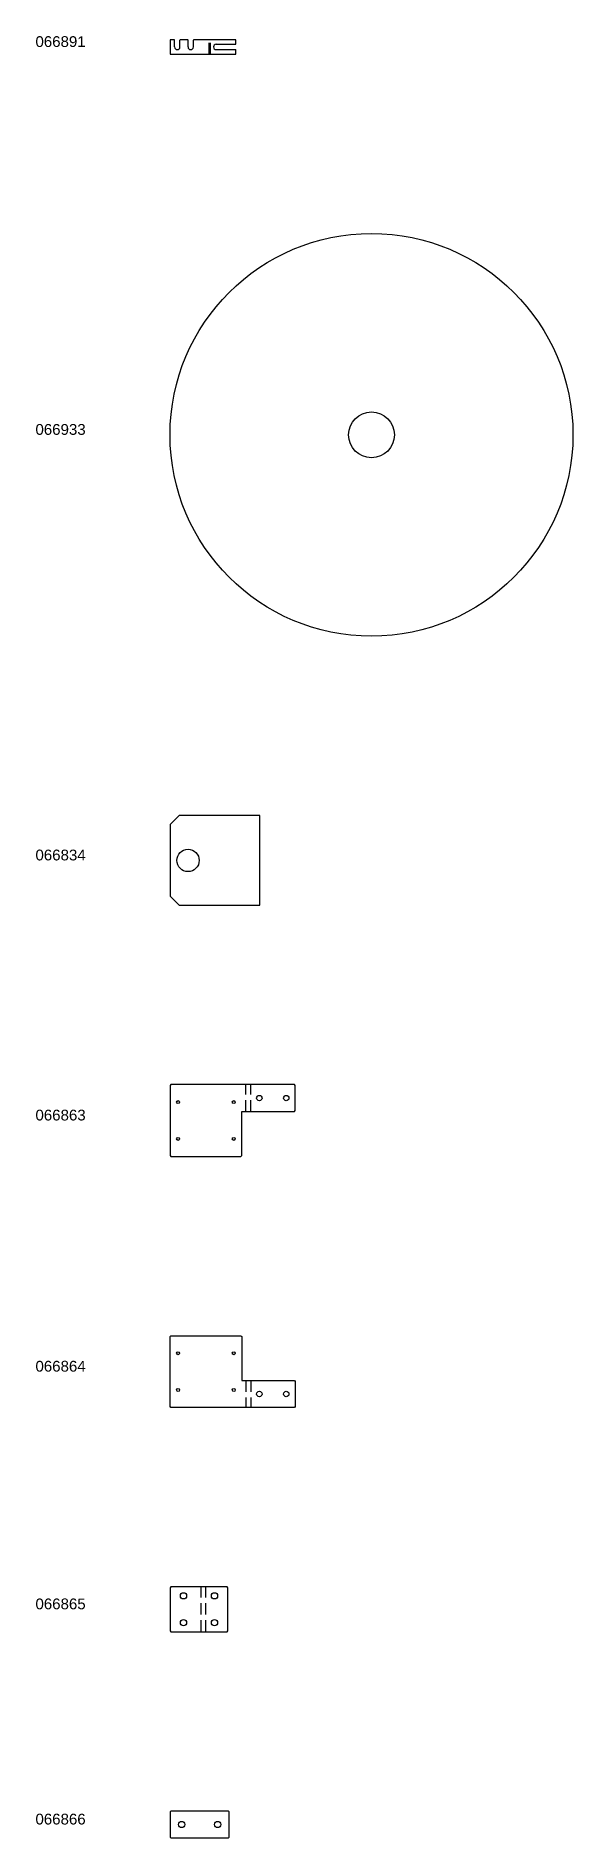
# Model space of a CAD drawing. Extents: x -149 to 449, y 0 to 2009.
import ezdxf

# ---------------------------------------------------------------- set-up
doc = ezdxf.new("R2010")
doc.units = 0
doc.header["$MEASUREMENT"] = 0
doc.linetypes.add('DASHED', pattern=[19.05, 12.7, -6.35])
doc.layers.get('0').update_dxf_attribs({"linetype": 'CONTINUOUS'})
doc.styles.get("Standard").update_dxf_attribs({"font": 'arial.ttf'})

msp = doc.modelspace()

# ---------------------------------------------------------------- linework, layer by layer
for p, q in [((0, 2004.5), (0, 1989.5)), ((4.5, 2005), (0.5, 2005)), ((5, 1997), (5, 2004.5)), ((11, 1997), (11, 2004.5)), ((19.5, 2005), (11.5, 2005)), ((20, 1997), (20, 2004.5)), ((26, 1997), (26, 2004.5)), ((72.9, 2005), (26.5, 2005)), ((51.4, 2000), (72.9, 2000)), ((51.4, 1994), (72.9, 1994)), ((73.4, 2000.5), (73.4, 2004.5)), ((73.4, 1989.5), (73.4, 1993.5)), ((0.5, 1989), (72.9, 1989)), ((10, 1140), (0, 1130)), ((0, 1130), (0, 1050)), ((100, 1140), (10, 1140)), ((100, 1040), (100, 1140)), ((0, 1050), (10, 1040)), ((10, 1040), (100, 1040)), ((1, 840), (0, 839)), ((0, 839), (0, 761)), ((138.5, 840), (1, 840)), ((139.5, 839), (138.5, 840)), ((139.5, 811), (139.5, 839)), ((80, 761), (80, 810)), ((80, 810), (138.5, 810)), ((138.5, 810), (139.5, 811)), ((0, 761), (1, 760)), ((1, 760), (79, 760)), ((79, 760), (80, 761)), ((0, 559), (1, 560)), ((0, 481), (0, 559)), ((1, 560), (79, 560)), ((79, 560), (80, 559)), ((80, 559), (80, 510)), ((80, 510), (138.5, 510)), ((138.5, 510), (139.5, 509)), ((139.5, 509), (139.5, 481)), ((1, 480), (0, 481)), ((138.5, 480), (1, 480)), ((139.5, 481), (138.5, 480)), ((1, 280), (0, 279)), ((0, 279), (0, 231)), ((63.5, 280), (1, 280)), ((64.5, 279), (63.5, 280)), ((64.5, 231), (64.5, 279)), ((0, 231), (1, 230)), ((1, 230), (63.5, 230)), ((63.5, 230), (64.5, 231)), ((1, 30), (0, 29)), ((0, 29), (0, 1)), ((65, 30), (1, 30)), ((66, 29), (65, 30)), ((66, 1), (66, 29)), ((0, 1), (1, 0)), ((1, 0), (65, 0)), ((65, 0), (66, 1))]:
    msp.add_line(p, q)
at = {"linetype": 'DASHED'}
for p, q in [((43.4, 1989), (43.4, 2005)), ((45, 1989), (45, 2005)), ((84.5, 810), (84.5, 840)), ((90, 810), (90, 840)), ((84.5, 510), (84.5, 480)), ((90, 510), (90, 480)), ((34.5, 230), (34.5, 280)), ((40, 230), (40, 280))]:
    msp.add_line(p, q, dxfattribs=at)
for centre, radius in [((224.5, 1564.5), 224.5), ((224.5, 1564.5), 25.5), ((20, 1090), 12.5), ((99.5, 825), 3), ((129.5, 825), 3), ((9, 820.5), 1.65), ((71, 820.5), 1.65), ((9, 779.5), 1.65), ((71, 779.5), 1.65), ((9, 540.5), 1.65), ((71, 540.5), 1.65), ((9, 499.5), 1.65), ((71, 499.5), 1.65), ((99.5, 495), 3), ((129.5, 495), 3), ((15, 270), 3.5), ((49.5, 270), 3.5), ((15, 240), 3.5), ((49.5, 240), 3.5), ((13, 15), 3.5), ((53, 15), 3.5)]:
    msp.add_circle(centre, radius)
for centre, radius, start, end in [((0.5, 2004.5), 0.5, 90, 180), ((0.5, 1989.5), 0.5, 180, 270), ((4.5, 2004.5), 0.5, 0, 90), ((8, 1997), 3, 180, 0), ((11.5, 2004.5), 0.5, 90, 180), ((19.5, 2004.5), 0.5, 0, 90), ((23, 1997), 3, 180, 0), ((26.5, 2004.5), 0.5, 90, 180), ((51.4, 1997), 3, 90, 270), ((72.9, 2004.5), 0.5, 0, 90), ((72.9, 2000.5), 0.5, 270, 0), ((72.9, 1993.5), 0.5, 0, 90), ((72.9, 1989.5), 0.5, 270, 0)]:
    msp.add_arc(centre, radius, start, end)

# ---------------------------------------------------------------- texts
for s, p in [('066891', (-150, 1997)), ('066933', (-150, 1564.5)), ('066834', (-150, 1090)), ('066863', (-150, 800)), ('066864', (-150, 520)), ('066865', (-150, 255)), ('066866', (-150, 15))]:
    msp.add_text(s, height=12).set_placement(p)

doc.saveas('drawing.dxf')
